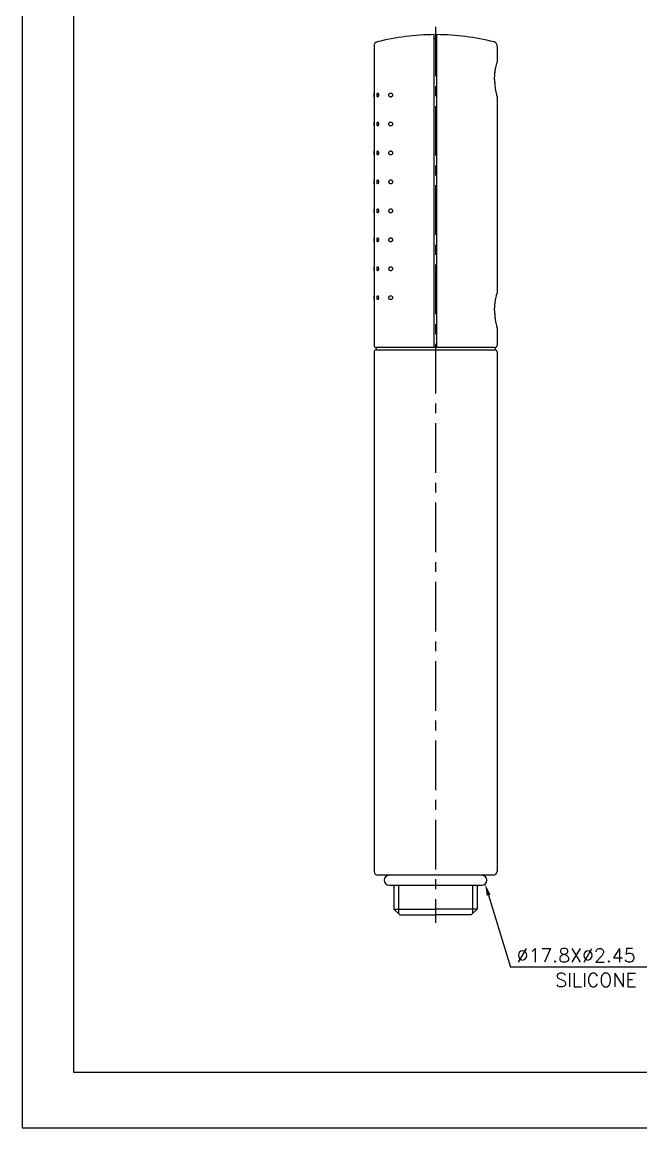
# Model space of a CAD drawing. Extents: x -868 to -571, y 1201 to 1621.
# Drawn here: x -867.5 to -711.5, y 1200.8 to 1479.6 of the extents above; entities that cross this region are included whole.
import ezdxf
from ezdxf import colors
from ezdxf.entities.mleader import LeaderData, LeaderLine
from ezdxf.math import Vec2, Vec3

# ---------------------------------------------------------------- set-up
doc = ezdxf.new("R2010")
doc.units = 0
doc.header["$LTSCALE"] = 10
doc.header["$MEASUREMENT"] = 0
doc.linetypes.add('CENTER', pattern=[2, 1.25, -0.25, 0.25, -0.25])
doc.layers.get('0').update_dxf_attribs({"color": 2, "linetype": 'CONTINUOUS'})
for name, color, linetype in [('CENTER', 1, 'CENTER'), ('D', 2, 'CONTINUOUS'), ('TXT', 4, 'CONTINUOUS')]:
    doc.layers.add(name, color=color, linetype=linetype)
doc.styles.add('GHS', font='ROMANS.shx', dxfattribs={"bigfont": 'GHS.shx'})
doc.styles.get("Standard").update_dxf_attribs({"font": 'ISOCP'})

# ---------------------------------------------------------------- blocks, each defined once
blk = doc.blocks.new('BORDER')
for p, q in [((1, 1), (0, 1)), ((0, 1), (0, 0))]:
    blk.add_line(p, q)

msp = doc.modelspace()

# ---------------------------------------------------------------- linework, layer by layer
at = {"color": 7, "linetype": 'Continuous'}
for p, q in [((-763.61, 1397.57), (-763.61, 1476.47)), ((-763.61, 1475.47), (-763.01, 1475.47)), ((-763.01, 1397.57), (-763.01, 1476.47)), ((-778.81, 1473.66), (-778.81, 1461.72)), ((-747.81, 1473.66), (-747.81, 1469.43)), ((-778.81, 1460.75), (-778.81, 1454.42)), ((-747.81, 1460.83), (-747.81, 1411.17)), ((-778.81, 1453.45), (-778.81, 1447.12)), ((-778.81, 1446.15), (-778.81, 1439.82)), ((-778.81, 1438.85), (-778.81, 1432.52)), ((-778.81, 1431.55), (-778.81, 1425.22)), ((-778.81, 1424.25), (-778.81, 1417.92)), ((-778.81, 1416.95), (-778.81, 1410.62)), ((-778.81, 1409.65), (-778.81, 1398.07)), ((-747.81, 1402.57), (-747.81, 1398.07)), ((-778.31, 1397.57), (-778.31, 1396.97)), ((-748.31, 1397.57), (-778.31, 1397.57)), ((-748.31, 1397.57), (-748.31, 1396.97)), ((-778.81, 1396.47), (-778.81, 1265.47)), ((-778.31, 1396.97), (-748.31, 1396.97)), ((-747.81, 1396.47), (-747.81, 1265.47)), ((-748.81, 1264.47), (-777.81, 1264.47)), ((-775.02, 1262.02), (-751.61, 1262.02)), ((-773.79, 1262.02), (-773.79, 1255.97)), ((-752.84, 1262.02), (-752.84, 1255.97)), ((-772.29, 1254.47), (-773.79, 1255.97)), ((-754.34, 1254.47), (-752.84, 1255.97)), ((-772.29, 1254.47), (-763.31, 1254.47)), ((-754.34, 1254.47), (-763.31, 1254.47))]:
    msp.add_line(p, q, dxfattribs=at)
for centre, radius, start, end in [((-763.31, 1416.47), 60, 90.2971, 104.2269), ((-763.31, 1416.47), 60, 75.7731, 89.7029), ((-777.81, 1473.66), 1, 104.2269, 180), ((-748.81, 1473.66), 1, 0, 75.7731), ((-778.31, 1398.07), 0.5, 180, 270), ((-748.31, 1398.07), 0.5, 270, 0), ((-778.31, 1396.47), 0.5, 90, 180), ((-748.31, 1396.47), 0.5, 0, 90), ((-777.81, 1265.47), 1, 180, 270), ((-775.02, 1263.24), 1.23, 90, 270), ((-751.61, 1263.24), 1.23, 270, 90), ((-748.81, 1265.47), 1, 270, 0)]:
    msp.add_arc(centre, radius, start, end, dxfattribs=at)
for points in [[(-748.42, 1465.13), (-748.38, 1466.23), (-748.27, 1467.27), (-748.11, 1468.17), (-747.96, 1468.86), (-747.85, 1469.29), (-747.81, 1469.43)], [(-747.85, 1469.29), (-747.81, 1469.43)], [(-748.42, 1465.13), (-748.38, 1464.03), (-748.27, 1463), (-748.11, 1462.09), (-747.96, 1461.4), (-747.85, 1460.98), (-747.81, 1460.83)], [(-778.8, 1461.23), (-778.81, 1461.45), (-778.81, 1461.62), (-778.81, 1461.72), (-778.81, 1461.62), (-778.81, 1461.45)], [(-778.81, 1461.62), (-778.81, 1461.72)], [(-778.81, 1461.62), (-778.81, 1461.72)], [(-778.81, 1461.62), (-778.81, 1461.72), (-778.81, 1461.62), (-778.81, 1461.45), (-778.8, 1461.23)], [(-778.8, 1461.23), (-778.81, 1461.02), (-778.81, 1460.84)], [(-778.81, 1461.02), (-778.8, 1461.23)], [(-778.05, 1461.23), (-778.03, 1461.45)], [(-777.88, 1460.74), (-777.92, 1460.75), (-777.99, 1460.84), (-778.04, 1461.02), (-778.05, 1461.23)], [(-778.03, 1461.45), (-777.99, 1461.62), (-777.92, 1461.72), (-777.88, 1461.73)], [(-777.88, 1461.73), (-777.84, 1461.72), (-777.76, 1461.62), (-777.71, 1461.45), (-777.69, 1461.23)], [(-777.69, 1461.23), (-777.71, 1461.02)], [(-775.07, 1461.23), (-775.03, 1461.43), (-774.93, 1461.6), (-774.77, 1461.71), (-774.62, 1461.73)], [(-774.62, 1460.73), (-774.69, 1460.74), (-774.84, 1460.79), (-774.96, 1460.9), (-775.04, 1461.05), (-775.07, 1461.23)], [(-774.62, 1461.73), (-774.58, 1461.73), (-774.41, 1461.68), (-774.26, 1461.57), (-774.17, 1461.41), (-774.13, 1461.23)], [(-774.13, 1461.23), (-774.16, 1461.07), (-774.24, 1460.92), (-774.37, 1460.81), (-774.52, 1460.74), (-774.62, 1460.73)], [(-778.81, 1460.84), (-778.81, 1460.74), (-778.81, 1460.84), (-778.81, 1461.02)], [(-778.81, 1460.84), (-778.81, 1460.74)], [(-778.81, 1460.84), (-778.81, 1460.74)], [(-777.71, 1461.02), (-777.76, 1460.85), (-777.84, 1460.75), (-777.88, 1460.74)], [(-747.85, 1460.98), (-747.81, 1460.83)], [(-778.81, 1454.32), (-778.81, 1454.42)], [(-778.81, 1454.32), (-778.81, 1454.42)], [(-778.8, 1453.93), (-778.81, 1454.15), (-778.81, 1454.32), (-778.81, 1454.42), (-778.81, 1454.32), (-778.81, 1454.15)], [(-778.81, 1454.32), (-778.81, 1454.42), (-778.81, 1454.32), (-778.81, 1454.15), (-778.8, 1453.93)], [(-778.8, 1453.93), (-778.81, 1453.72), (-778.81, 1453.54)], [(-778.81, 1453.72), (-778.8, 1453.93)], [(-778.81, 1453.54), (-778.81, 1453.44), (-778.81, 1453.54), (-778.81, 1453.72)], [(-778.81, 1453.54), (-778.81, 1453.44)], [(-778.81, 1453.54), (-778.81, 1453.44)], [(-778.05, 1453.93), (-778.03, 1454.15)], [(-777.88, 1453.44), (-777.92, 1453.45), (-777.99, 1453.54), (-778.04, 1453.72), (-778.05, 1453.93)], [(-778.03, 1454.15), (-777.99, 1454.32), (-777.92, 1454.42), (-777.88, 1454.43)], [(-777.88, 1454.43), (-777.84, 1454.42), (-777.76, 1454.32), (-777.71, 1454.15), (-777.69, 1453.93)], [(-777.71, 1453.72), (-777.76, 1453.55), (-777.84, 1453.45), (-777.88, 1453.44)], [(-777.69, 1453.93), (-777.71, 1453.72)], [(-775.07, 1453.93), (-775.03, 1454.13), (-774.93, 1454.3), (-774.77, 1454.41), (-774.62, 1454.43)], [(-774.62, 1453.43), (-774.69, 1453.44), (-774.84, 1453.49), (-774.96, 1453.6), (-775.04, 1453.75), (-775.07, 1453.93)], [(-774.62, 1454.43), (-774.58, 1454.43), (-774.41, 1454.38), (-774.26, 1454.27), (-774.17, 1454.11), (-774.13, 1453.93)], [(-774.13, 1453.93), (-774.16, 1453.77), (-774.24, 1453.62), (-774.37, 1453.51), (-774.52, 1453.44), (-774.62, 1453.43)], [(-778.8, 1446.63), (-778.81, 1446.85), (-778.81, 1447.02), (-778.81, 1447.12), (-778.81, 1447.02), (-778.81, 1446.85)], [(-778.81, 1447.02), (-778.81, 1447.12)], [(-778.81, 1447.02), (-778.81, 1447.12)], [(-778.81, 1447.02), (-778.81, 1447.12), (-778.81, 1447.02), (-778.81, 1446.85), (-778.8, 1446.63)], [(-778.8, 1446.63), (-778.81, 1446.42), (-778.81, 1446.24)], [(-778.81, 1446.42), (-778.8, 1446.63)], [(-778.81, 1446.24), (-778.81, 1446.14), (-778.81, 1446.24), (-778.81, 1446.42)], [(-778.81, 1446.24), (-778.81, 1446.14)], [(-778.81, 1446.24), (-778.81, 1446.14)], [(-778.05, 1446.63), (-778.03, 1446.85)], [(-777.88, 1446.14), (-777.92, 1446.15), (-777.99, 1446.24), (-778.04, 1446.42), (-778.05, 1446.63)], [(-778.03, 1446.85), (-777.99, 1447.02), (-777.92, 1447.12), (-777.88, 1447.13)], [(-777.88, 1447.13), (-777.84, 1447.12), (-777.76, 1447.02), (-777.71, 1446.85), (-777.69, 1446.63)], [(-777.71, 1446.42), (-777.76, 1446.25), (-777.84, 1446.15), (-777.88, 1446.14)], [(-777.69, 1446.63), (-777.71, 1446.42)], [(-775.07, 1446.63), (-775.03, 1446.83), (-774.93, 1447), (-774.77, 1447.11), (-774.62, 1447.13)], [(-774.62, 1446.13), (-774.69, 1446.14), (-774.84, 1446.19), (-774.96, 1446.3), (-775.04, 1446.45), (-775.07, 1446.63)], [(-774.62, 1447.13), (-774.58, 1447.13), (-774.41, 1447.08), (-774.26, 1446.97), (-774.17, 1446.81), (-774.13, 1446.63)], [(-774.13, 1446.63), (-774.16, 1446.47), (-774.24, 1446.32), (-774.37, 1446.21), (-774.52, 1446.14), (-774.62, 1446.13)], [(-778.8, 1439.33), (-778.81, 1439.55), (-778.81, 1439.72), (-778.81, 1439.82), (-778.81, 1439.72), (-778.81, 1439.55)], [(-778.81, 1439.72), (-778.81, 1439.82)], [(-778.81, 1439.72), (-778.81, 1439.82)], [(-778.81, 1439.72), (-778.81, 1439.82), (-778.81, 1439.72), (-778.81, 1439.55), (-778.8, 1439.33)], [(-778.8, 1439.33), (-778.81, 1439.12), (-778.81, 1438.94)], [(-778.81, 1439.12), (-778.8, 1439.33)], [(-778.81, 1438.94), (-778.81, 1438.84), (-778.81, 1438.94), (-778.81, 1439.12)], [(-778.81, 1438.94), (-778.81, 1438.84)], [(-778.81, 1438.94), (-778.81, 1438.84)], [(-778.05, 1439.33), (-778.03, 1439.55)], [(-777.88, 1438.84), (-777.92, 1438.85), (-777.99, 1438.94), (-778.04, 1439.12), (-778.05, 1439.33)], [(-778.03, 1439.55), (-777.99, 1439.72), (-777.92, 1439.82), (-777.88, 1439.83)], [(-777.88, 1439.83), (-777.84, 1439.82), (-777.76, 1439.72), (-777.71, 1439.55), (-777.69, 1439.33)], [(-777.71, 1439.12), (-777.76, 1438.95), (-777.84, 1438.85), (-777.88, 1438.84)], [(-777.69, 1439.33), (-777.71, 1439.12)], [(-775.07, 1439.33), (-775.03, 1439.53), (-774.93, 1439.7), (-774.77, 1439.81), (-774.62, 1439.83)], [(-774.62, 1438.83), (-774.69, 1438.84), (-774.84, 1438.89), (-774.96, 1439), (-775.04, 1439.15), (-775.07, 1439.33)], [(-774.62, 1439.83), (-774.58, 1439.83), (-774.41, 1439.78), (-774.26, 1439.67), (-774.17, 1439.51), (-774.13, 1439.33)], [(-774.13, 1439.33), (-774.16, 1439.17), (-774.24, 1439.02), (-774.37, 1438.91), (-774.52, 1438.84), (-774.62, 1438.83)], [(-778.8, 1432.03), (-778.81, 1432.25), (-778.81, 1432.42), (-778.81, 1432.52), (-778.81, 1432.42), (-778.81, 1432.25)], [(-778.81, 1432.42), (-778.81, 1432.52)], [(-778.81, 1432.42), (-778.81, 1432.52)], [(-778.81, 1432.42), (-778.81, 1432.52), (-778.81, 1432.42), (-778.81, 1432.25), (-778.8, 1432.03)], [(-778.8, 1432.03), (-778.81, 1431.82), (-778.81, 1431.64)], [(-778.81, 1431.82), (-778.8, 1432.03)], [(-778.81, 1431.64), (-778.81, 1431.54), (-778.81, 1431.64), (-778.81, 1431.82)], [(-778.81, 1431.64), (-778.81, 1431.54)], [(-778.81, 1431.64), (-778.81, 1431.54)], [(-778.05, 1432.03), (-778.03, 1432.25)], [(-777.88, 1431.54), (-777.92, 1431.55), (-777.99, 1431.64), (-778.04, 1431.82), (-778.05, 1432.03)], [(-778.03, 1432.25), (-777.99, 1432.42), (-777.92, 1432.52), (-777.88, 1432.53)], [(-777.88, 1432.53), (-777.84, 1432.52), (-777.76, 1432.42), (-777.71, 1432.25), (-777.69, 1432.03)], [(-777.71, 1431.82), (-777.76, 1431.65), (-777.84, 1431.55), (-777.88, 1431.54)], [(-777.69, 1432.03), (-777.71, 1431.82)], [(-775.07, 1432.03), (-775.03, 1432.23), (-774.93, 1432.4), (-774.77, 1432.51), (-774.62, 1432.53)], [(-774.62, 1431.53), (-774.69, 1431.54), (-774.84, 1431.59), (-774.96, 1431.7), (-775.04, 1431.85), (-775.07, 1432.03)], [(-774.62, 1432.53), (-774.58, 1432.53), (-774.41, 1432.48), (-774.26, 1432.37), (-774.17, 1432.21), (-774.13, 1432.03)], [(-774.13, 1432.03), (-774.16, 1431.87), (-774.24, 1431.72), (-774.37, 1431.61), (-774.52, 1431.54), (-774.62, 1431.53)], [(-778.8, 1424.73), (-778.81, 1424.95), (-778.81, 1425.12), (-778.81, 1425.22), (-778.81, 1425.12), (-778.81, 1424.95)], [(-778.81, 1425.12), (-778.81, 1425.22)], [(-778.81, 1425.12), (-778.81, 1425.22)], [(-778.81, 1425.12), (-778.81, 1425.22), (-778.81, 1425.12), (-778.81, 1424.95), (-778.8, 1424.73)], [(-778.05, 1424.73), (-778.03, 1424.95)], [(-778.03, 1424.95), (-777.99, 1425.12), (-777.92, 1425.22), (-777.88, 1425.23)], [(-777.88, 1425.23), (-777.84, 1425.22), (-777.76, 1425.12), (-777.71, 1424.95), (-777.69, 1424.73)], [(-775.07, 1424.73), (-775.03, 1424.93), (-774.93, 1425.1), (-774.77, 1425.21), (-774.62, 1425.23)], [(-774.62, 1425.23), (-774.58, 1425.23), (-774.41, 1425.18), (-774.26, 1425.07), (-774.17, 1424.91), (-774.13, 1424.73)], [(-778.8, 1424.73), (-778.81, 1424.52), (-778.81, 1424.34)], [(-778.81, 1424.52), (-778.8, 1424.73)], [(-778.81, 1424.34), (-778.81, 1424.24), (-778.81, 1424.34), (-778.81, 1424.52)], [(-778.81, 1424.34), (-778.81, 1424.24)], [(-778.81, 1424.34), (-778.81, 1424.24)], [(-777.88, 1424.24), (-777.92, 1424.25), (-777.99, 1424.34), (-778.04, 1424.52), (-778.05, 1424.73)], [(-777.71, 1424.52), (-777.76, 1424.35), (-777.84, 1424.25), (-777.88, 1424.24)], [(-777.69, 1424.73), (-777.71, 1424.52)], [(-774.62, 1424.23), (-774.69, 1424.24), (-774.84, 1424.29), (-774.96, 1424.4), (-775.04, 1424.55), (-775.07, 1424.73)], [(-774.13, 1424.73), (-774.16, 1424.57), (-774.24, 1424.42), (-774.37, 1424.31), (-774.52, 1424.24), (-774.62, 1424.23)], [(-778.8, 1417.43), (-778.81, 1417.65), (-778.81, 1417.82), (-778.81, 1417.92), (-778.81, 1417.82), (-778.81, 1417.65)], [(-778.81, 1417.82), (-778.81, 1417.92)], [(-778.81, 1417.82), (-778.81, 1417.92)], [(-778.81, 1417.82), (-778.81, 1417.92), (-778.81, 1417.82), (-778.81, 1417.65), (-778.8, 1417.43)], [(-778.8, 1417.43), (-778.81, 1417.22), (-778.81, 1417.04)], [(-778.81, 1417.22), (-778.8, 1417.43)], [(-778.81, 1417.04), (-778.81, 1416.94), (-778.81, 1417.04), (-778.81, 1417.22)], [(-778.81, 1417.04), (-778.81, 1416.94)], [(-778.81, 1417.04), (-778.81, 1416.94)], [(-778.05, 1417.43), (-778.03, 1417.65)], [(-777.88, 1416.94), (-777.92, 1416.95), (-777.99, 1417.04), (-778.04, 1417.22), (-778.05, 1417.43)], [(-778.03, 1417.65), (-777.99, 1417.82), (-777.92, 1417.92), (-777.88, 1417.93)], [(-777.88, 1417.93), (-777.84, 1417.92), (-777.76, 1417.82), (-777.71, 1417.65), (-777.69, 1417.43)], [(-777.71, 1417.22), (-777.76, 1417.05), (-777.84, 1416.95), (-777.88, 1416.94)], [(-777.69, 1417.43), (-777.71, 1417.22)], [(-775.07, 1417.43), (-775.03, 1417.63), (-774.93, 1417.8), (-774.77, 1417.91), (-774.62, 1417.93)], [(-774.62, 1416.93), (-774.69, 1416.94), (-774.84, 1416.99), (-774.96, 1417.1), (-775.04, 1417.25), (-775.07, 1417.43)], [(-774.62, 1417.93), (-774.58, 1417.93), (-774.41, 1417.88), (-774.26, 1417.77), (-774.17, 1417.61), (-774.13, 1417.43)], [(-774.13, 1417.43), (-774.16, 1417.27), (-774.24, 1417.12), (-774.37, 1417.01), (-774.52, 1416.94), (-774.62, 1416.93)], [(-748.42, 1406.87), (-748.38, 1407.97), (-748.27, 1409.01), (-748.11, 1409.91), (-747.96, 1410.6), (-747.85, 1411.03), (-747.81, 1411.17)], [(-747.85, 1411.03), (-747.81, 1411.17)], [(-778.8, 1410.13), (-778.81, 1410.35), (-778.81, 1410.52), (-778.81, 1410.62), (-778.81, 1410.52), (-778.81, 1410.35)], [(-778.81, 1410.52), (-778.81, 1410.62)], [(-778.81, 1410.52), (-778.81, 1410.62)], [(-778.81, 1410.52), (-778.81, 1410.62), (-778.81, 1410.52), (-778.81, 1410.35), (-778.8, 1410.13)], [(-778.8, 1410.13), (-778.81, 1409.92), (-778.81, 1409.74)], [(-778.81, 1409.92), (-778.8, 1410.13)], [(-778.81, 1409.74), (-778.81, 1409.64), (-778.81, 1409.74), (-778.81, 1409.92)], [(-778.81, 1409.74), (-778.81, 1409.64)], [(-778.81, 1409.74), (-778.81, 1409.64)], [(-778.05, 1410.13), (-778.03, 1410.35)], [(-777.88, 1409.64), (-777.92, 1409.65), (-777.99, 1409.74), (-778.04, 1409.92), (-778.05, 1410.13)], [(-778.03, 1410.35), (-777.99, 1410.52), (-777.92, 1410.62), (-777.88, 1410.63)], [(-777.88, 1410.63), (-777.84, 1410.62), (-777.76, 1410.52), (-777.71, 1410.35), (-777.69, 1410.13)], [(-777.71, 1409.92), (-777.76, 1409.75), (-777.84, 1409.65), (-777.88, 1409.64)], [(-777.69, 1410.13), (-777.71, 1409.92)], [(-775.07, 1410.13), (-775.03, 1410.33), (-774.93, 1410.5), (-774.77, 1410.61), (-774.62, 1410.63)], [(-774.62, 1409.63), (-774.69, 1409.64), (-774.84, 1409.69), (-774.96, 1409.8), (-775.04, 1409.95), (-775.07, 1410.13)], [(-774.62, 1410.63), (-774.58, 1410.63), (-774.41, 1410.58), (-774.26, 1410.47), (-774.17, 1410.31), (-774.13, 1410.13)], [(-774.13, 1410.13), (-774.16, 1409.97), (-774.24, 1409.82), (-774.37, 1409.71), (-774.52, 1409.64), (-774.62, 1409.63)], [(-748.42, 1406.87), (-748.38, 1405.77), (-748.27, 1404.73), (-748.11, 1403.83), (-747.96, 1403.14), (-747.85, 1402.71), (-747.81, 1402.57)], [(-747.85, 1402.71), (-747.81, 1402.57)]]:
    msp.add_spline(points, degree=3, dxfattribs=at)
at = {"layer": 'CENTER'}
msp.add_line((-763.31, 1478.47), (-763.31, 1252.47), dxfattribs=at)
at = {"layer": 'D', "color": 2}
for p, q in [((-772.66, 1262.02), (-772.66, 1254.84)), ((-753.96, 1262.02), (-753.96, 1254.84))]:
    msp.add_line(p, q, dxfattribs=at)
at = {"layer": 'D', "color": 0}
for p in [(-773.79, 1255.97), (-752.84, 1255.97)]:
    msp.add_line(p, (-763.31, 1255.97), dxfattribs=at)
at = {"layer": 'D'}
msp.add_line((-701.3, 1241.27), (-744.43, 1241.27), dxfattribs=at)
at = {"layer": 'TXT'}
for p, q in [((-854.51, 1214.78), (-854.51, 1609.78)), ((-580.51, 1214.78), (-854.51, 1214.78))]:
    msp.add_line(p, q, dxfattribs=at)

# ---------------------------------------------------------------- block references
at = {"xscale": 420, "yscale": 297, "zscale": 420, "rotation": 90}
msp.add_blockref('BORDER', (-570.51, 1200.78), dxfattribs=at)

# ---------------------------------------------------------------- texts
at = {"char_height": 3.5, "attachment_point": 5, "style": 'GHS'}
for s, insert in [('%%C17.8X%%C2.45', (-727.88, 1244.28)), ('SILICONE', (-722.86, 1238.08))]:
    msp.add_mtext(s, dxfattribs=dict(at, insert=insert))

# ---------------------------------------------------------------- leaders
at = {"layer": 'D'}
ml = msp.add_multileader_mtext('Standard', dxfattribs=at)
ml.set_content('')
ml.set_leader_properties(color=256)
ml.build(insert=Vec2(0, 0))
ml.multileader.update_dxf_attribs({"has_dogleg": 0, "text_right_attachment_type": 6, "dogleg_length": 0, "arrow_head_size": 3})
ctx = ml.context
ctx.base_point, ctx.char_height, ctx.arrow_head_size, ctx.landing_gap_size, ctx.plane_origin = Vec3(-744.43, 1241.27), 0.18, 3, 0.09, Vec3(-750.81, 1262.32)
ctx.right_attachment = 6
notes = []
notes.append((ctx, [(0, (1, 1, 0), (-744.43, 1241.27), (1, 0), 0, [(0, [(-750.81, 1262.32)], 0, [])])]))
ctx.mtext, ml.multileader.dxf.content_type = None, 0
for ctx, leaders in notes:
    for number, flags, end, landing, length, lines in leaders:
        leader = LeaderData()
        leader.index, (leader.has_last_leader_line, leader.has_dogleg_vector, leader.attachment_direction) = number, flags
        leader.last_leader_point, leader.dogleg_vector, leader.dogleg_length = Vec3(end), Vec3(landing), length
        for number, points, colour, breaks in lines:
            line = LeaderLine()
            line.index, line.vertices, line.color, line.breaks = number, Vec3.list(points), colors.encode_raw_color(colour), breaks
            leader.lines.append(line)
        ctx.leaders.append(leader)

doc.saveas('drawing.dxf')
